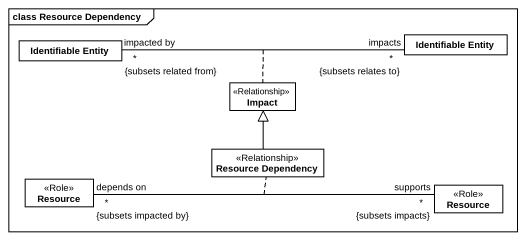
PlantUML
@startuml
mainframe class Resource Dependency
hide circle
hide empty members
class "Identifiable Entity" as Identifiable_Entity
class "Identifiable Entity" as Identifiable_Entity_2
class Impact <<Relationship>>
class Resource <<Role>>
class "Resource Dependency" as Resource_Dependency <<Relationship>>
class "Resource" as Resource_2 <<Role>>
Identifiable_Entity "impacted by\n*\n{subsets related from}" -right- "impacts\n*\n{subsets relates to}" Identifiable_Entity_2
(Identifiable_Entity, Identifiable_Entity_2) .. Impact
Resource "depends on\n*\n{subsets impacted by}" -right- "supports\n*\n{subsets impacts}" Resource_2
(Resource, Resource_2) .. Resource_Dependency
Resource_Dependency -up-|> Impact
@enduml
